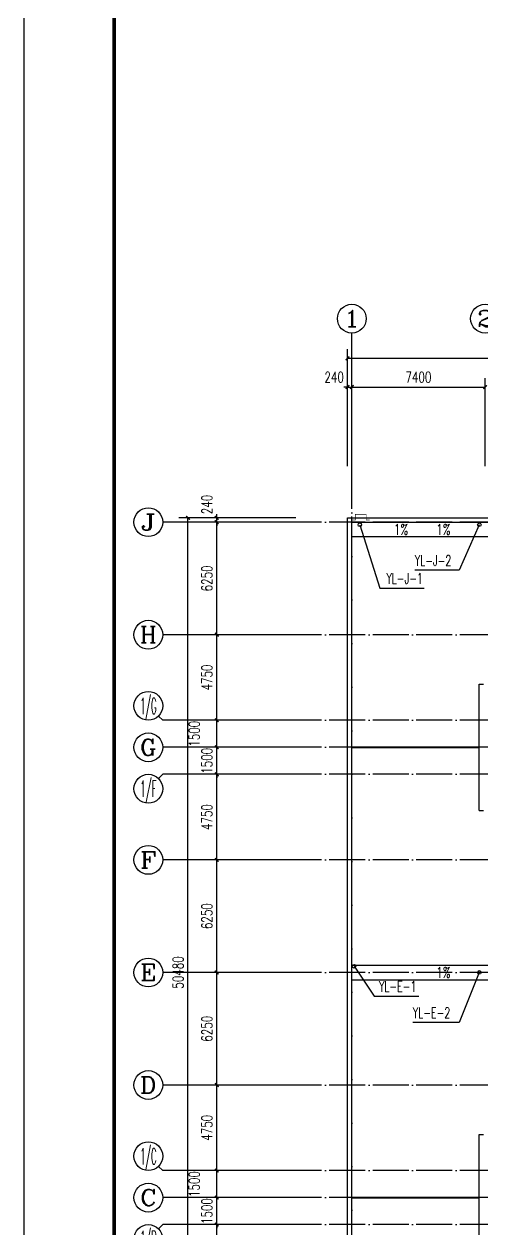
# Model space of a CAD drawing. Extents: x 13158459 to 15902229, y -1299598 to 28366.
# Drawn here: x 13898408 to 13923834, y -526480 to -459592 of the extents above; entities that cross this region are included whole.
import ezdxf
from ezdxf.enums import TextEntityAlignment as Align

# ---------------------------------------------------------------- set-up
doc = ezdxf.new("R2010")
doc.units = 0
doc.header["$LTSCALE"] = 1000
doc.header["$MEASUREMENT"] = 0
doc.linetypes.add('DOTE', pattern=[2.42, 2, -0.2, 0.02, -0.2])
for name, color, linetype in [('AXIS', 3, 'Continuous'), ('AXIS_TEXT', 7, 'Continuous'), ('DIM_SYMB', 3, 'Continuous'), ('DIM_雨水', 3, 'Continuous'), ('DOTE', 8, 'DOTE'), ('PUB_TEXT', 7, 'Continuous'), ('TK', 4, 'Continuous'), ('TWT_TEXT', 7, 'Continuous'), ('VPIPE-雨水', 4, 'Continuous'), ('WALL-PARAPET', 6, 'Continuous')]:
    doc.layers.add(name, color=color, linetype=linetype)
doc.styles.add('_TCH_AXIS', font='COMPLEX', dxfattribs={"bigfont": 'GBCBIG'})
doc.styles.add('_TCH_DIM', font='SIMPLEX', dxfattribs={"bigfont": 'GBCBIG'})
doc.styles.add('_TCH_DIM_T3', font='SIMPLEX', dxfattribs={"width": 0.705882, "bigfont": 'GBCBIG'})
doc.styles.add('_TWT_SERIAL', font='COMPLEX', dxfattribs={"width": 0.8, "height": 3, "bigfont": 'HZTXT'})
doc.styles.add('COMPLEX', font='COMPLEX')
doc.dimstyles.new('_TCH_ARCH&&200', dxfattribs={"dimtxt": 595, "dimasz": 200, "dimexe": 500, "dimexo": 600, "dimgap": 252.5, "dimtad": 1, "dimdec": 0, "dimzin": 0, "dimdsep": 46, "dimtxsty": '_TCH_DIM_T3', "dimblk": 'ARCHTICK', "dimcen": 0.09, "dimclrt": 7, "dimazin": 2, "dimtfac": 1, "dimtdec": 0, "dimtix": 1, "dimtmove": 2, "dimatfit": 3, "dimfxl": 0, "dimtolj": 1, "dimtzin": 0, "dimarcsym": 0})

# ---------------------------------------------------------------- blocks, each defined once
blk = doc.blocks.new('GeYuanFrame_85876736', base_point=(20.09, 4.53))
at = {"layer": 'TK'}
blk.add_lwpolyline([(20.09, 4.53), (20.09, 598.53), (1071.09, 598.53), (1071.09, 4.53)], close=True, dxfattribs=at)
at = {"layer": 'TK', "const_width": 1}
blk.add_lwpolyline([(45.09, 588.53), (1061.09, 588.53), (1061.09, 14.53), (45.09, 14.53)], close=True, dxfattribs=at)
blk = doc.blocks.new('_AXISO')
blk.add_circle((0, 0), 0.5)
at = {"layer": 'AXIS_TEXT', "style": 'COMPLEX', "width": 1.041667}
blk.add_attdef('A', text='', height=0.56, dxfattribs=at).set_placement((-0.25, -0.28), (0.25, -0.28), align=Align.FIT)
blk = doc.blocks.new('_ArchTick')
at = {"color": 0, "linetype": 'ByBlock', "const_width": 0.4}
blk.add_lwpolyline([(-0.5, -0.5), (0.5, 0.5)], dxfattribs=at)
blk = doc.blocks.new('*D295')
at = {"layer": 'AXIS', "color": 0, "lineweight": -2}
for p, q in [((13913508, -487003), (13907008, -487003)), ((13907508, -537483), (13907508, -487003)), ((13913508, -537483), (13907008, -537483))]:
    blk.add_line(p, q, dxfattribs=at)
at = {"layer": 'Defpoints', "color": 0}
for p in [(13907508, -487003), (13914108, -487003), (13914108, -537483)]:
    blk.add_point(p, dxfattribs=at)
at = {"layer": 'AXIS', "color": 0, "lineweight": -2, "xscale": 200, "yscale": 200, "zscale": 200}
for p, rotation in [((13907508, -487003), 90), ((13907508, -537483), 270)]:
    blk.add_blockref('_ArchTick', p, dxfattribs=dict(at, rotation=rotation))
at = {"layer": 'AXIS', "color": 7, "insert": (13906958, -512243), "char_height": 595, "attachment_point": 5, "rotation": 90, "style": '_TCH_DIM_T3'}
blk.add_mtext('\\A1;50480', dxfattribs=at)
blk = doc.blocks.new('*D298')
at = {"layer": 'AXIS', "color": 0, "lineweight": -2}
for p, q in [((13913508, -526243), (13908608, -526243)), ((13909108, -530993), (13909108, -526243)), ((13913508, -530993), (13908608, -530993))]:
    blk.add_line(p, q, dxfattribs=at)
at = {"layer": 'Defpoints', "color": 0}
for p in [(13909108, -526243), (13914108, -526243), (13914108, -530993)]:
    blk.add_point(p, dxfattribs=at)
at = {"layer": 'AXIS', "color": 0, "lineweight": -2, "xscale": 200, "yscale": 200, "zscale": 200}
for p, rotation in [((13909108, -526243), 90), ((13909108, -530993), 270)]:
    blk.add_blockref('_ArchTick', p, dxfattribs=dict(at, rotation=rotation))
at = {"layer": 'AXIS', "color": 7, "insert": (13908558, -528618), "char_height": 595, "attachment_point": 5, "rotation": 90, "style": '_TCH_DIM_T3'}
blk.add_mtext('\\A1;4750', dxfattribs=at)
blk = doc.blocks.new('*D299')
at = {"layer": 'AXIS', "color": 0, "lineweight": -2}
for p, q in [((13913508, -524743), (13908608, -524743)), ((13909108, -524743), (13909108, -524543)), ((13909108, -526243), (13909108, -524743)), ((13913508, -526243), (13908608, -526243)), ((13909108, -526243), (13909108, -526443))]:
    blk.add_line(p, q, dxfattribs=at)
at = {"layer": 'Defpoints', "color": 0}
for p in [(13909108, -524743), (13914108, -524743), (13914108, -526243)]:
    blk.add_point(p, dxfattribs=at)
at = {"layer": 'AXIS', "color": 0, "lineweight": -2, "xscale": 200, "yscale": 200, "zscale": 200}
for p, rotation in [((13909108, -524743), 270), ((13909108, -526243), 90)]:
    blk.add_blockref('_ArchTick', p, dxfattribs=dict(at, rotation=rotation))
at = {"layer": 'AXIS', "color": 7, "insert": (13908558, -525493), "char_height": 595, "attachment_point": 5, "rotation": 90, "style": '_TCH_DIM_T3'}
blk.add_mtext('\\A1;1500', dxfattribs=at)
blk = doc.blocks.new('*D300')
at = {"layer": 'AXIS', "color": 0, "lineweight": -2}
for p, q in [((13913508, -523243), (13908608, -523243)), ((13909108, -524743), (13909108, -523243)), ((13913508, -524743), (13908608, -524743))]:
    blk.add_line(p, q, dxfattribs=at)
at = {"layer": 'Defpoints', "color": 0}
for p in [(13909108, -523243), (13914108, -523243), (13914108, -524743)]:
    blk.add_point(p, dxfattribs=at)
at = {"layer": 'AXIS', "color": 0, "lineweight": -2, "xscale": 200, "yscale": 200, "zscale": 200}
for p, rotation in [((13909108, -523243), 90), ((13909108, -524743), 270)]:
    blk.add_blockref('_ArchTick', p, dxfattribs=dict(at, rotation=rotation))
at = {"layer": 'AXIS', "color": 7, "insert": (13907858, -523993), "char_height": 595, "attachment_point": 5, "rotation": 90, "style": '_TCH_DIM_T3'}
blk.add_mtext('\\A1;1500', dxfattribs=at)
blk = doc.blocks.new('*D301')
at = {"layer": 'AXIS', "color": 0, "lineweight": -2}
for p, q in [((13913508, -518493), (13908608, -518493)), ((13909108, -523243), (13909108, -518493)), ((13913508, -523243), (13908608, -523243))]:
    blk.add_line(p, q, dxfattribs=at)
at = {"layer": 'Defpoints', "color": 0}
for p in [(13909108, -518493), (13914108, -518493), (13914108, -523243)]:
    blk.add_point(p, dxfattribs=at)
at = {"layer": 'AXIS', "color": 0, "lineweight": -2, "xscale": 200, "yscale": 200, "zscale": 200}
for p, rotation in [((13909108, -518493), 90), ((13909108, -523243), 270)]:
    blk.add_blockref('_ArchTick', p, dxfattribs=dict(at, rotation=rotation))
at = {"layer": 'AXIS', "color": 7, "insert": (13908558, -520868), "char_height": 595, "attachment_point": 5, "rotation": 90, "style": '_TCH_DIM_T3'}
blk.add_mtext('\\A1;4750', dxfattribs=at)
blk = doc.blocks.new('*D302')
at = {"layer": 'AXIS', "color": 0, "lineweight": -2}
for p, q in [((13913508, -512243), (13908608, -512243)), ((13909108, -518493), (13909108, -512243)), ((13913508, -518493), (13908608, -518493))]:
    blk.add_line(p, q, dxfattribs=at)
at = {"layer": 'Defpoints', "color": 0}
for p in [(13909108, -512243), (13914108, -512243), (13914108, -518493)]:
    blk.add_point(p, dxfattribs=at)
at = {"layer": 'AXIS', "color": 0, "lineweight": -2, "xscale": 200, "yscale": 200, "zscale": 200}
for p, rotation in [((13909108, -512243), 90), ((13909108, -518493), 270)]:
    blk.add_blockref('_ArchTick', p, dxfattribs=dict(at, rotation=rotation))
at = {"layer": 'AXIS', "color": 7, "insert": (13908558, -515368), "char_height": 595, "attachment_point": 5, "rotation": 90, "style": '_TCH_DIM_T3'}
blk.add_mtext('\\A1;6250', dxfattribs=at)
blk = doc.blocks.new('*D303')
at = {"layer": 'AXIS', "color": 0, "lineweight": -2}
for p, q in [((13913508, -505993), (13908608, -505993)), ((13909108, -512243), (13909108, -505993)), ((13913508, -512243), (13908608, -512243))]:
    blk.add_line(p, q, dxfattribs=at)
at = {"layer": 'Defpoints', "color": 0}
for p in [(13909108, -505993), (13914108, -505993), (13914108, -512243)]:
    blk.add_point(p, dxfattribs=at)
at = {"layer": 'AXIS', "color": 0, "lineweight": -2, "xscale": 200, "yscale": 200, "zscale": 200}
for p, rotation in [((13909108, -505993), 90), ((13909108, -512243), 270)]:
    blk.add_blockref('_ArchTick', p, dxfattribs=dict(at, rotation=rotation))
at = {"layer": 'AXIS', "color": 7, "insert": (13908558, -509118), "char_height": 595, "attachment_point": 5, "rotation": 90, "style": '_TCH_DIM_T3'}
blk.add_mtext('\\A1;6250', dxfattribs=at)
blk = doc.blocks.new('*D304')
at = {"layer": 'AXIS', "color": 0, "lineweight": -2}
for p, q in [((13913508, -501243), (13908608, -501243)), ((13909108, -505993), (13909108, -501243)), ((13913508, -505993), (13908608, -505993))]:
    blk.add_line(p, q, dxfattribs=at)
at = {"layer": 'Defpoints', "color": 0}
for p in [(13909108, -501243), (13914108, -501243), (13914108, -505993)]:
    blk.add_point(p, dxfattribs=at)
at = {"layer": 'AXIS', "color": 0, "lineweight": -2, "xscale": 200, "yscale": 200, "zscale": 200}
for p, rotation in [((13909108, -501243), 90), ((13909108, -505993), 270)]:
    blk.add_blockref('_ArchTick', p, dxfattribs=dict(at, rotation=rotation))
at = {"layer": 'AXIS', "color": 7, "insert": (13908558, -503618), "char_height": 595, "attachment_point": 5, "rotation": 90, "style": '_TCH_DIM_T3'}
blk.add_mtext('\\A1;4750', dxfattribs=at)
blk = doc.blocks.new('*D305')
at = {"layer": 'AXIS', "color": 0, "lineweight": -2}
for p, q in [((13909108, -499743), (13909108, -499543)), ((13913508, -499743), (13908608, -499743)), ((13909108, -501243), (13909108, -499743)), ((13913508, -501243), (13908608, -501243)), ((13909108, -501243), (13909108, -501443))]:
    blk.add_line(p, q, dxfattribs=at)
at = {"layer": 'Defpoints', "color": 0}
for p in [(13909108, -499743), (13914108, -499743), (13914108, -501243)]:
    blk.add_point(p, dxfattribs=at)
at = {"layer": 'AXIS', "color": 0, "lineweight": -2, "xscale": 200, "yscale": 200, "zscale": 200}
for p, rotation in [((13909108, -499743), 270), ((13909108, -501243), 90)]:
    blk.add_blockref('_ArchTick', p, dxfattribs=dict(at, rotation=rotation))
at = {"layer": 'AXIS', "color": 7, "insert": (13908558, -500493), "char_height": 595, "attachment_point": 5, "rotation": 90, "style": '_TCH_DIM_T3'}
blk.add_mtext('\\A1;1500', dxfattribs=at)
blk = doc.blocks.new('*D306')
at = {"layer": 'AXIS', "color": 0, "lineweight": -2}
for p, q in [((13913508, -498243), (13908608, -498243)), ((13909108, -499743), (13909108, -498243)), ((13913508, -499743), (13908608, -499743))]:
    blk.add_line(p, q, dxfattribs=at)
at = {"layer": 'Defpoints', "color": 0}
for p in [(13909108, -498243), (13914108, -498243), (13914108, -499743)]:
    blk.add_point(p, dxfattribs=at)
at = {"layer": 'AXIS', "color": 0, "lineweight": -2, "xscale": 200, "yscale": 200, "zscale": 200}
for p, rotation in [((13909108, -498243), 90), ((13909108, -499743), 270)]:
    blk.add_blockref('_ArchTick', p, dxfattribs=dict(at, rotation=rotation))
at = {"layer": 'AXIS', "color": 7, "insert": (13907858, -498993), "char_height": 595, "attachment_point": 5, "rotation": 90, "style": '_TCH_DIM_T3'}
blk.add_mtext('\\A1;1500', dxfattribs=at)
blk = doc.blocks.new('*D307')
at = {"layer": 'AXIS', "color": 0, "lineweight": -2}
for p, q in [((13913508, -493493), (13908608, -493493)), ((13909108, -498243), (13909108, -493493)), ((13913508, -498243), (13908608, -498243))]:
    blk.add_line(p, q, dxfattribs=at)
at = {"layer": 'Defpoints', "color": 0}
for p in [(13909108, -493493), (13914108, -493493), (13914108, -498243)]:
    blk.add_point(p, dxfattribs=at)
at = {"layer": 'AXIS', "color": 0, "lineweight": -2, "xscale": 200, "yscale": 200, "zscale": 200}
for p, rotation in [((13909108, -493493), 90), ((13909108, -498243), 270)]:
    blk.add_blockref('_ArchTick', p, dxfattribs=dict(at, rotation=rotation))
at = {"layer": 'AXIS', "color": 7, "insert": (13908558, -495868), "char_height": 595, "attachment_point": 5, "rotation": 90, "style": '_TCH_DIM_T3'}
blk.add_mtext('\\A1;4750', dxfattribs=at)
blk = doc.blocks.new('*D308')
at = {"layer": 'AXIS', "color": 0, "lineweight": -2}
for p, q in [((13913508, -487243), (13908608, -487243)), ((13909108, -493493), (13909108, -487243)), ((13913508, -493493), (13908608, -493493))]:
    blk.add_line(p, q, dxfattribs=at)
at = {"layer": 'Defpoints', "color": 0}
for p in [(13909108, -487243), (13914108, -487243), (13914108, -493493)]:
    blk.add_point(p, dxfattribs=at)
at = {"layer": 'AXIS', "color": 0, "lineweight": -2, "xscale": 200, "yscale": 200, "zscale": 200}
for p, rotation in [((13909108, -487243), 90), ((13909108, -493493), 270)]:
    blk.add_blockref('_ArchTick', p, dxfattribs=dict(at, rotation=rotation))
at = {"layer": 'AXIS', "color": 7, "insert": (13908558, -490368), "char_height": 595, "attachment_point": 5, "rotation": 90, "style": '_TCH_DIM_T3'}
blk.add_mtext('\\A1;6250', dxfattribs=at)
blk = doc.blocks.new('*D309')
at = {"layer": 'AXIS', "color": 0, "lineweight": -2}
for p, q in [((13909108, -487003), (13909108, -486803)), ((13913508, -487003), (13908608, -487003)), ((13913508, -487243), (13908608, -487243)), ((13909108, -487243), (13909108, -487003)), ((13909108, -487243), (13909108, -487443))]:
    blk.add_line(p, q, dxfattribs=at)
at = {"layer": 'Defpoints', "color": 0}
for p in [(13909108, -487003), (13914108, -487003), (13914108, -487243)]:
    blk.add_point(p, dxfattribs=at)
at = {"layer": 'AXIS', "color": 0, "lineweight": -2, "xscale": 200, "yscale": 200, "zscale": 200}
for p, rotation in [((13909108, -487003), 270), ((13909108, -487243), 90)]:
    blk.add_blockref('_ArchTick', p, dxfattribs=dict(at, rotation=rotation))
at = {"layer": 'AXIS', "color": 7, "insert": (13908558, -486263), "char_height": 595, "attachment_point": 5, "rotation": 90, "style": '_TCH_DIM_T3'}
blk.add_mtext('\\A1;240', dxfattribs=at)
blk = doc.blocks.new('*D310')
at = {"layer": 'AXIS', "color": 0, "lineweight": -2}
for p, q in [((13916368, -484143), (13916368, -477643)), ((13916368, -478143), (14079648, -478143)), ((14079648, -484143), (14079648, -477643))]:
    blk.add_line(p, q, dxfattribs=at)
at = {"layer": 'Defpoints', "color": 0}
for p in [(14079648, -478143), (13916368, -484743), (14079648, -484743)]:
    blk.add_point(p, dxfattribs=at)
at = {"layer": 'AXIS', "color": 0, "lineweight": -2, "xscale": 200, "yscale": 200, "zscale": 200, "rotation": 180}
blk.add_blockref('_ArchTick', (13916368, -478143), dxfattribs=at)
at = {"layer": 'AXIS', "color": 0, "lineweight": -2, "xscale": 200, "yscale": 200, "zscale": 200}
blk.add_blockref('_ArchTick', (14079648, -478143), dxfattribs=at)
at = {"layer": 'AXIS', "color": 7, "insert": (13998008, -477593), "char_height": 595, "attachment_point": 5, "style": '_TCH_DIM_T3'}
blk.add_mtext('\\A1;163280', dxfattribs=at)
blk = doc.blocks.new('*D311')
at = {"layer": 'AXIS', "color": 0, "lineweight": -2}
for p, q in [((13916368, -484143), (13916368, -479243)), ((13916608, -484143), (13916608, -479243)), ((13916368, -479743), (13916168, -479743)), ((13916368, -479743), (13916608, -479743)), ((13916608, -479743), (13916808, -479743))]:
    blk.add_line(p, q, dxfattribs=at)
at = {"layer": 'Defpoints', "color": 0}
for p in [(13916608, -479743), (13916368, -484743), (13916608, -484743)]:
    blk.add_point(p, dxfattribs=at)
at = {"layer": 'AXIS', "color": 0, "lineweight": -2, "xscale": 200, "yscale": 200, "zscale": 200}
blk.add_blockref('_ArchTick', (13916368, -479743), dxfattribs=at)
at = {"layer": 'AXIS', "color": 0, "lineweight": -2, "xscale": 200, "yscale": 200, "zscale": 200, "rotation": 180}
blk.add_blockref('_ArchTick', (13916608, -479743), dxfattribs=at)
at = {"layer": 'AXIS', "color": 7, "insert": (13915628, -479193), "char_height": 595, "attachment_point": 5, "style": '_TCH_DIM_T3'}
blk.add_mtext('\\A1;240', dxfattribs=at)
blk = doc.blocks.new('*D312')
at = {"layer": 'AXIS', "color": 0, "lineweight": -2}
for p, q in [((13916608, -484143), (13916608, -479243)), ((13924008, -484143), (13924008, -479243)), ((13916608, -479743), (13924008, -479743))]:
    blk.add_line(p, q, dxfattribs=at)
at = {"layer": 'Defpoints', "color": 0}
for p in [(13924008, -479743), (13916608, -484743), (13924008, -484743)]:
    blk.add_point(p, dxfattribs=at)
at = {"layer": 'AXIS', "color": 0, "lineweight": -2, "xscale": 200, "yscale": 200, "zscale": 200, "rotation": 180}
blk.add_blockref('_ArchTick', (13916608, -479743), dxfattribs=at)
at = {"layer": 'AXIS', "color": 0, "lineweight": -2, "xscale": 200, "yscale": 200, "zscale": 200}
blk.add_blockref('_ArchTick', (13924008, -479743), dxfattribs=at)
at = {"layer": 'AXIS', "color": 7, "insert": (13920308, -479193), "char_height": 595, "attachment_point": 5, "style": '_TCH_DIM_T3'}
blk.add_mtext('\\A1;7400', dxfattribs=at)

msp = doc.modelspace()

# ---------------------------------------------------------------- linework, layer by layer
at = {"ltscale": 0.5}
for p, q in [((13916608, -488043.1), (14079408, -488043.1)), ((13916608, -511843.1), (14079408, -511843.1)), ((13916608, -512643.1), (14079408, -512643.1))]:
    msp.add_line(p, q, dxfattribs=at)
at = {"const_width": 30}
msp.add_lwpolyline([(13916608, -487123.1), (13916808, -487123.1), (13916808, -486803.1), (13917408, -486803.1), (13917408, -487123.1), (13917608, -487123.1)], dxfattribs=at)
at = {"ltscale": 0.5}
for points in [[(13916368, -487003.1), (14079648, -487003.1), (14079648, -537483.1), (13916368, -537483.1)], [(13916608, -487243.1), (14079408, -487243.1), (14079408, -537243.1), (13916608, -537243.1)]]:
    msp.add_lwpolyline(points, close=True, dxfattribs=at)
at = {"ltscale": 0.5, "const_width": 100}
for points in [[(13916608, -499743.1), (13923678, -499743.1)], [(13916608, -524743.1), (13923678, -524743.1)]]:
    msp.add_lwpolyline(points, dxfattribs=at)
at = {"layer": 'AXIS'}
for p, q in [((13916608, -484743.1), (13916608, -476743.1)), ((13914108, -487243.1), (13906108, -487243.1)), ((13914108, -493493.1), (13906108, -493493.1)), ((13905873.7, -498008.8), (13906108, -498243.1)), ((13914108, -498243.1), (13906108, -498243.1)), ((13914108, -499743.1), (13906108, -499743.1)), ((13905873.7, -501477.4), (13906108, -501243.1)), ((13914108, -501243.1), (13906108, -501243.1)), ((13914108, -505993.1), (13906108, -505993.1)), ((13914108, -512243.1), (13906108, -512243.1)), ((13914108, -518493.1), (13906108, -518493.1)), ((13905873.7, -523008.8), (13906108, -523243.1)), ((13914108, -523243.1), (13906108, -523243.1)), ((13914108, -524743.1), (13906108, -524743.1)), ((13905873.7, -526477.4), (13906108, -526243.1)), ((13914108, -526243.1), (13906108, -526243.1))]:
    msp.add_line(p, q, dxfattribs=at)
at = {"layer": 'DIM_SYMB'}
for points in [[(13918737, -487643.1, 0, 0, 0), (13917822.1, -487643.1, 160, 0, 0), (13917222.1, -487643.1, 0, 0, 0)], [(13922190.4, -487643.1, 0, 0, 0), (13923105.3, -487643.1, 160, 0, 0), (13923705.3, -487643.1, 0, 0, 0)], [(13922190.4, -512243.1, 0, 0, 0), (13923105.3, -512243.1, 160, 0, 0), (13923705.3, -512243.1, 0, 0, 0)]]:
    msp.add_lwpolyline(points, format="xyseb", dxfattribs=at)
at = {"layer": 'DIM_雨水'}
for p, q in [((13917052.5, -487387.1), (13918162.6, -490909.3)), ((13923688.4, -487387.1), (13922578.4, -489915.5)), ((13922578.4, -489915.5), (13920108.1, -489915.5)), ((13918162.6, -490909.3), (13920632.9, -490909.3)), ((13916733.3, -511899.4), (13917843.4, -513563.4)), ((13923688.4, -512243.1), (13922578.4, -515020.2)), ((13917843.4, -513563.4), (13920331.6, -513563.4)), ((13922578.4, -515020.2), (13920000.3, -515020.2))]:
    msp.add_line(p, q, dxfattribs=at)
at = {"layer": 'DOTE'}
for p, q in [((13916608, -539743.1), (13916608, -484743.1)), ((14081908, -487243.1), (13914108, -487243.1)), ((14081908, -493493.1), (13914108, -493493.1)), ((14081908, -498243.1), (13914108, -498243.1)), ((14081908, -499743.1), (13914108, -499743.1)), ((14081908, -501243.1), (13914108, -501243.1)), ((14081908, -505993.1), (13914108, -505993.1)), ((14081908, -512243.1), (13914108, -512243.1)), ((14081908, -518493.1), (13914108, -518493.1)), ((14081908, -523243.1), (13914108, -523243.1)), ((14081908, -524743.1), (13914108, -524743.1)), ((14081908, -526243.1), (13914108, -526243.1))]:
    msp.add_line(p, q, dxfattribs=at)
at = {"layer": 'VPIPE-雨水', "linetype": 'Continuous'}
for centre in [(13917052.5, -487387.1), (13923688.4, -487387.1), (13916733.3, -511899.4), (13923688.4, -512243.1)]:
    msp.add_circle(centre, 100, dxfattribs=at)
at = {"layer": 'WALL-PARAPET'}
for p, q in [((13923678, -498243.1), (13923678, -496243.1)), ((13923678, -496243.1), (13923918, -496243.1)), ((13923678, -501243.1), (13923678, -498243.1)), ((13923678, -503243.1), (13923678, -501243.1)), ((13923678, -503243.1), (13923918, -503243.1)), ((13923678, -523243.1), (13923678, -521243.1)), ((13923678, -521243.1), (13923918, -521243.1)), ((13923678, -526243.1), (13923678, -523243.1)), ((13923678, -528243.1), (13923678, -526243.1))]:
    msp.add_line(p, q, dxfattribs=at)

# ---------------------------------------------------------------- block references
at = {"xscale": 200, "yscale": 200, "zscale": 200}
msp.add_blockref('GeYuanFrame_85876736', (13898408, -571643.1), dxfattribs=at)
at = {"layer": 'AXIS'}
ref = msp.add_blockref('_AXISO', (13916608, -475943.1), dxfattribs=dict(at, xscale=1600, yscale=1600, zscale=1600))
ref.add_attrib('A', '1', dxfattribs={"layer": 'AXIS_TEXT', "ltscale": 0.5, "height": 905.1, "style": '_TCH_AXIS', "width": 2.333333}).set_placement((13916155.4, -476395.6), (13917060.5, -476395.6), align=Align.FIT)
ref = msp.add_blockref('_AXISO', (13924008, -475943.1), dxfattribs=dict(at, xscale=1600, yscale=1600, zscale=1600))
ref.add_attrib('A', '2', dxfattribs={"layer": 'AXIS_TEXT', "ltscale": 0.5, "height": 905.1, "style": '_TCH_AXIS', "width": 1.5}).set_placement((13923555.4, -476395.6), (13924460.5, -476395.6), align=Align.FIT)
ref = msp.add_blockref('_AXISO', (13905308, -487243.1), dxfattribs=dict(at, xscale=1600, yscale=1600, zscale=1600))
ref.add_attrib('A', 'J', dxfattribs={"layer": 'AXIS_TEXT', "ltscale": 0.5, "height": 905.1, "style": '_TCH_AXIS', "width": 1.909091}).set_placement((13904855.4, -487695.6), (13905760.5, -487695.6), align=Align.FIT)
ref = msp.add_blockref('_AXISO', (13905308, -493493.1), dxfattribs=dict(at, xscale=1600, yscale=1600, zscale=1600))
ref.add_attrib('A', 'H', dxfattribs={"layer": 'AXIS_TEXT', "ltscale": 0.5, "height": 905.1, "style": '_TCH_AXIS', "width": 1.05}).set_placement((13904855.4, -493945.6), (13905760.5, -493945.6), align=Align.FIT)
ref = msp.add_blockref('_AXISO', (13905308, -497443.1), dxfattribs=dict(at, xscale=1600, yscale=1600, zscale=1600))
ref.add_attrib('A', '1/G', dxfattribs={"layer": 'AXIS_TEXT', "ltscale": 0.5, "height": 905.1, "style": '_TCH_AXIS', "width": 0.381818}).set_placement((13904855.4, -497895.6), (13905760.5, -497895.6), align=Align.FIT)
ref = msp.add_blockref('_AXISO', (13905308, -499743.1), dxfattribs=dict(at, xscale=1600, yscale=1600, zscale=1600))
ref.add_attrib('A', 'G', dxfattribs={"layer": 'AXIS_TEXT', "ltscale": 0.5, "height": 905.1, "style": '_TCH_AXIS', "width": 1.166667}).set_placement((13904855.4, -500195.6), (13905760.5, -500195.6), align=Align.FIT)
ref = msp.add_blockref('_AXISO', (13905308, -502043.1), dxfattribs=dict(at, xscale=1600, yscale=1600, zscale=1600))
ref.add_attrib('A', '1/F', dxfattribs={"layer": 'AXIS_TEXT', "ltscale": 0.5, "height": 905.1, "style": '_TCH_AXIS', "width": 0.396226}).set_placement((13904855.4, -502495.6), (13905760.5, -502495.6), align=Align.FIT)
ref = msp.add_blockref('_AXISO', (13905308, -505993.1), dxfattribs=dict(at, xscale=1600, yscale=1600, zscale=1600))
ref.add_attrib('A', 'F', dxfattribs={"layer": 'AXIS_TEXT', "ltscale": 0.5, "height": 905.1, "style": '_TCH_AXIS', "width": 1.3125}).set_placement((13904855.4, -506445.6), (13905760.5, -506445.6), align=Align.FIT)
ref = msp.add_blockref('_AXISO', (13905308, -512243.1), dxfattribs=dict(at, xscale=1600, yscale=1600, zscale=1600))
ref.add_attrib('A', 'E', dxfattribs={"layer": 'AXIS_TEXT', "ltscale": 0.5, "height": 905.1, "style": '_TCH_AXIS', "width": 1.3125}).set_placement((13904855.4, -512695.6), (13905760.5, -512695.6), align=Align.FIT)
ref = msp.add_blockref('_AXISO', (13905308, -518493.1), dxfattribs=dict(at, xscale=1600, yscale=1600, zscale=1600))
ref.add_attrib('A', 'D', dxfattribs={"layer": 'AXIS_TEXT', "ltscale": 0.5, "height": 905.1, "style": '_TCH_AXIS', "width": 1.235294}).set_placement((13904855.4, -518945.6), (13905760.5, -518945.6), align=Align.FIT)
ref = msp.add_blockref('_AXISO', (13905308, -522443.1), dxfattribs=dict(at, xscale=1600, yscale=1600, zscale=1600))
ref.add_attrib('A', '1/C', dxfattribs={"layer": 'AXIS_TEXT', "ltscale": 0.5, "height": 905.1, "style": '_TCH_AXIS', "width": 0.403846}).set_placement((13904855.4, -522895.6), (13905760.5, -522895.6), align=Align.FIT)
ref = msp.add_blockref('_AXISO', (13905308, -524743.1), dxfattribs=dict(at, xscale=1600, yscale=1600, zscale=1600))
ref.add_attrib('A', 'C', dxfattribs={"layer": 'AXIS_TEXT', "ltscale": 0.5, "height": 905.1, "style": '_TCH_AXIS', "width": 1.4}).set_placement((13904855.4, -525195.6), (13905760.5, -525195.6), align=Align.FIT)
ref = msp.add_blockref('_AXISO', (13905308, -527043.1), dxfattribs=dict(at, xscale=1600, yscale=1600, zscale=1600))
ref.add_attrib('A', '1/B', dxfattribs={"layer": 'AXIS_TEXT', "ltscale": 0.5, "height": 905.1, "style": '_TCH_AXIS', "width": 0.388889}).set_placement((13904855.4, -527495.6), (13905760.5, -527495.6), align=Align.FIT)

# ---------------------------------------------------------------- texts
at = {"layer": 'PUB_TEXT', "style": '_TCH_DIM', "width": 0.705882}
for p in [(13918947, -487940.6), (13921300.4, -487940.6), (13921300.4, -512540.6)]:
    msp.add_text('1%%%', height=595, dxfattribs=at).set_placement(p)
at = {"layer": 'TWT_TEXT', "style": '_TWT_SERIAL', "width": 0.64}
for s, p in [('YL-J-2', (13920108.1, -489675.5)), ('YL-J-1', (13918530, -490669.3)), ('YL-E-1', (13918119, -513323.4)), ('YL-E-2', (13920000.3, -514780.2))]:
    msp.add_text(s, height=600, dxfattribs=at).set_placement(p)

# ---------------------------------------------------------------- dimensions: what is measured, and where the dimension line sits
at = {"layer": 'AXIS'}
for p1, p2, distance, text, picture, middle in [((13916368, -484743.1), (14079648, -484743.1), 6600, '163280', '*D310', (13998008, -477593.1)), ((13916608, -484743.1), (13924008, -484743.1), 5000, '7400', '*D312', (13920308, -479193.1)), ((13914108, -537483.1), (13914108, -487003.1), 6600, '50480', '*D295', (13906958, -512243.1)), ((13914108, -493493.1), (13914108, -487243.1), 5000, '6250', '*D308', (13908558, -490368.1)), ((13914108, -498243.1), (13914108, -493493.1), 5000, '4750', '*D307', (13908558, -495868.1)), ((13914108, -501243.1), (13914108, -499743.1), 5000, '1500', '*D305', (13908558, -500493.1)), ((13914108, -505993.1), (13914108, -501243.1), 5000, '4750', '*D304', (13908558, -503618.1)), ((13914108, -512243.1), (13914108, -505993.1), 5000, '6250', '*D303', (13908558, -509118.1)), ((13914108, -518493.1), (13914108, -512243.1), 5000, '6250', '*D302', (13908558, -515368.1)), ((13914108, -523243.1), (13914108, -518493.1), 5000, '4750', '*D301', (13908558, -520868.1)), ((13914108, -526243.1), (13914108, -524743.1), 5000, '1500', '*D299', (13908558, -525493.1)), ((13914108, -530993.1), (13914108, -526243.1), 5000, '4750', '*D298', (13908558, -528618.1))]:
    dim = msp.add_aligned_dim(p1=p1, p2=p2, distance=distance, text=text, dimstyle='_TCH_ARCH&&200', dxfattribs=at)
    dim.commit()
    dim.dimension.update_dxf_attribs({"geometry": picture, "text_midpoint": middle})
for base, p1, p2, angle, text, picture, middle in [((13916608, -479743.1), (13916368, -484743.1), (13916608, -484743.1), 0, '240', '*D311', (13915628, -479193.1)), ((13909108, -487003.1), (13914108, -487243.1), (13914108, -487003.1), 90, '240', '*D309', (13908558, -486263.1)), ((13909108, -498243.1), (13914108, -499743.1), (13914108, -498243.1), 90, '1500', '*D306', (13907858, -498993.1)), ((13909108, -523243.1), (13914108, -524743.1), (13914108, -523243.1), 90, '1500', '*D300', (13907858, -523993.1))]:
    dim = msp.add_linear_dim(base=base, p1=p1, p2=p2, angle=angle, text=text, dimstyle='_TCH_ARCH&&200', dxfattribs=at)
    dim.commit()
    dim.dimension.update_dxf_attribs({"geometry": picture, "text_midpoint": middle, "dimtype": 161})

doc.saveas('drawing.dxf')
